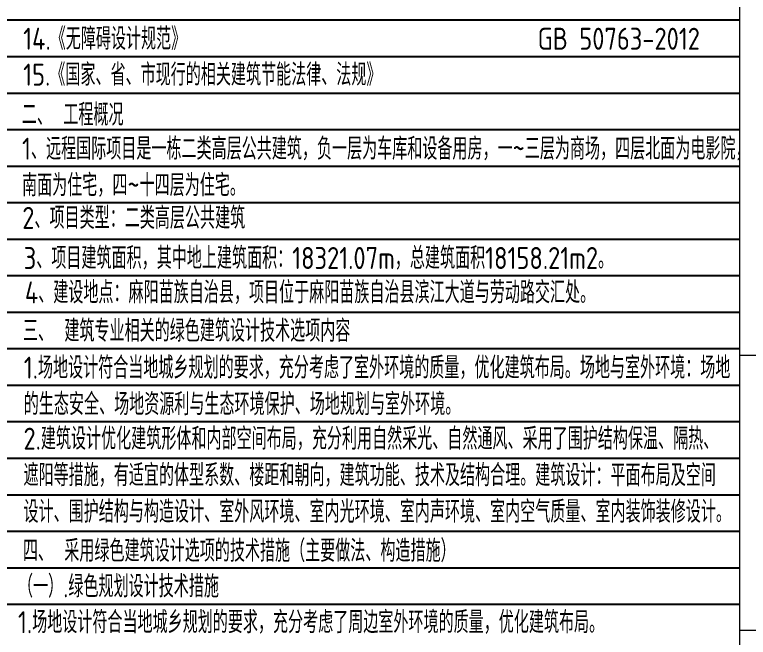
# Model space of a CAD drawing. Extents: x -737978 to 768813, y -372247 to 1140308.
# Drawn here: x -462046 to -445968, y -11667 to 1974 of the extents above; entities that cross this region are included whole.
import ezdxf

# ---------------------------------------------------------------- set-up
doc = ezdxf.new("R2010")
doc.units = 0
doc.header["$LTSCALE"] = 1000
doc.header["$MEASUREMENT"] = 0
doc.layers.get('0').update_dxf_attribs({"linetype": 'CONTINUOUS'})
for name, color, linetype in [('A-ANNO-TABS', 7, 'CONTINUOUS'), ('A-ANNO-TEXT', 7, 'CONTINUOUS'), ('PUB_TITLE', 4, 'CONTINUOUS')]:
    doc.layers.add(name, color=color, linetype=linetype)
doc.styles.add('A-单线字', font='GBENOR', dxfattribs={"bigfont": 'GBCBIG'})

# ---------------------------------------------------------------- blocks, each defined once
blk = doc.blocks.new('TQ1')
at = {"layer": 'PUB_TITLE', "const_width": 20}
for points in [[(-49855, -378414), (-49855, -418455)], [(-49855, -392355), (-43855, -392355)], [(-49855, -396559), (-43855, -396559)]]:
    blk.add_lwpolyline(points, dxfattribs=at)

msp = doc.modelspace()

# ---------------------------------------------------------------- linework, layer by layer
at = {"layer": 'A-ANNO-TABS', "color": 8}
for points in [[(-518157.6, 1858), (-446158.7, 1858)], [(-518157.6, 1058), (-446158.7, 1058)], [(-518157.6, 258), (-446158.7, 258)], [(-518157.6, -542), (-446158.7, -542)], [(-518157.6, -1342), (-446158.7, -1342)], [(-518157.6, -2142), (-446158.7, -2142)], [(-518157.6, -2942), (-446158.7, -2942)], [(-518157.6, -3742), (-446158.7, -3742)], [(-518157.6, -4542), (-446158.7, -4542)], [(-518157.6, -5342), (-446158.7, -5342)], [(-518157.6, -6142), (-446158.7, -6142)], [(-518157.6, -6942), (-446158.7, -6942)], [(-518157.6, -7742), (-446158.7, -7742)], [(-518157.6, -8542), (-446158.7, -8542)], [(-518157.6, -9342), (-446158.7, -9342)], [(-518157.6, -10142), (-446158.7, -10142)], [(-518157.6, -10942), (-446158.7, -10942)]]:
    msp.add_lwpolyline(points, dxfattribs=at)

# ---------------------------------------------------------------- block references
at = {"xscale": 1.433507481003284, "yscale": 1.433507481003284, "zscale": 1.433507481003284}
msp.add_blockref('TQ1', (-374691.5, 556956.1), dxfattribs=at)

# ---------------------------------------------------------------- texts
at = {"layer": 'A-ANNO-TEXT', "style": 'A-单线字', "width": 0.95}
for s, p in [('14.《无障碍设计规范》                               GB 50763-2012', (-461859.4, 1205.3)), ('15.《国家、省、市现行的相关建筑节能法律、法规》', (-461859.4, 417.9)), ('二、 工程概况', (-461887.9, -457.2)), ('2、项目类型：二类高层公共建筑', (-461879.2, -2719.1)), ('三、 建筑专业相关的绿色建筑设计技术选项内容', (-461864.6, -5193.2)), ('1.场地设计符合当地城乡规划的要求，充分考虑了室外环境的质量，优化建筑布局。场地与室外环境：场地', (-461845.6, -6000.6)), ('的生态安全、场地资源利与生态环境保护、场地规划与室外环境。', (-461845.6, -6800.6)), ('2.建筑设计优化建筑形体和内部空间布局，充分利用自然采光、自然通风、采用了围护结构保温、隔热、', (-461852.5, -7556.5)), ('遮阳等措施，有适宜的体型系数、楼距和朝向，建筑功能、技术及结构合理。建筑设计：平面布局及空间', (-461852.5, -8356.5)), ('设计、围护结构与构造设计、室外风环境、室内光环境、室内声环境、室内空气质量、室内装饰装修设计。', (-461852.5, -9156.5)), ('四、 采用绿色建筑设计选项的技术措施（主要做法、构造措施）', (-461866.2, -10013)), ('（一）.绿色规划设计技术措施', (-461972.9, -10791.6)), ('1.场地设计符合当地城乡规划的要求，充分考虑了周边室外环境的质量，优化建筑布局。', (-461972.9, -11576.5))]:
    msp.add_text(s, height=482.27, rotation=359.99977, dxfattribs=at).set_placement(p)
at = {"layer": 'A-ANNO-TEXT', "color": 6, "style": 'A-单线字', "width": 0.95}
for s, p in [('1、远程国际项目是一栋二类高层公共建筑，负一层为车库和设备用房，一~三层为商场，四层北面为电影院，', (-461883.9, -1203.6)), ('南面为住宅，四~十四层为住宅。', (-461883.9, -2003.6)), ('3、项目建筑面积，其中地上建筑面积：18321.07m，总建筑面积18158.21m2。      ', (-461846.8, -3598.1)), ('4、建设地点：麻阳苗族自治县，项目位于麻阳苗族自治县滨江大道与劳动路交汇处。', (-461822.6, -4352.6))]:
    msp.add_text(s, height=482.27, rotation=359.99977, dxfattribs=at).set_placement(p)

doc.saveas('drawing.dxf')
